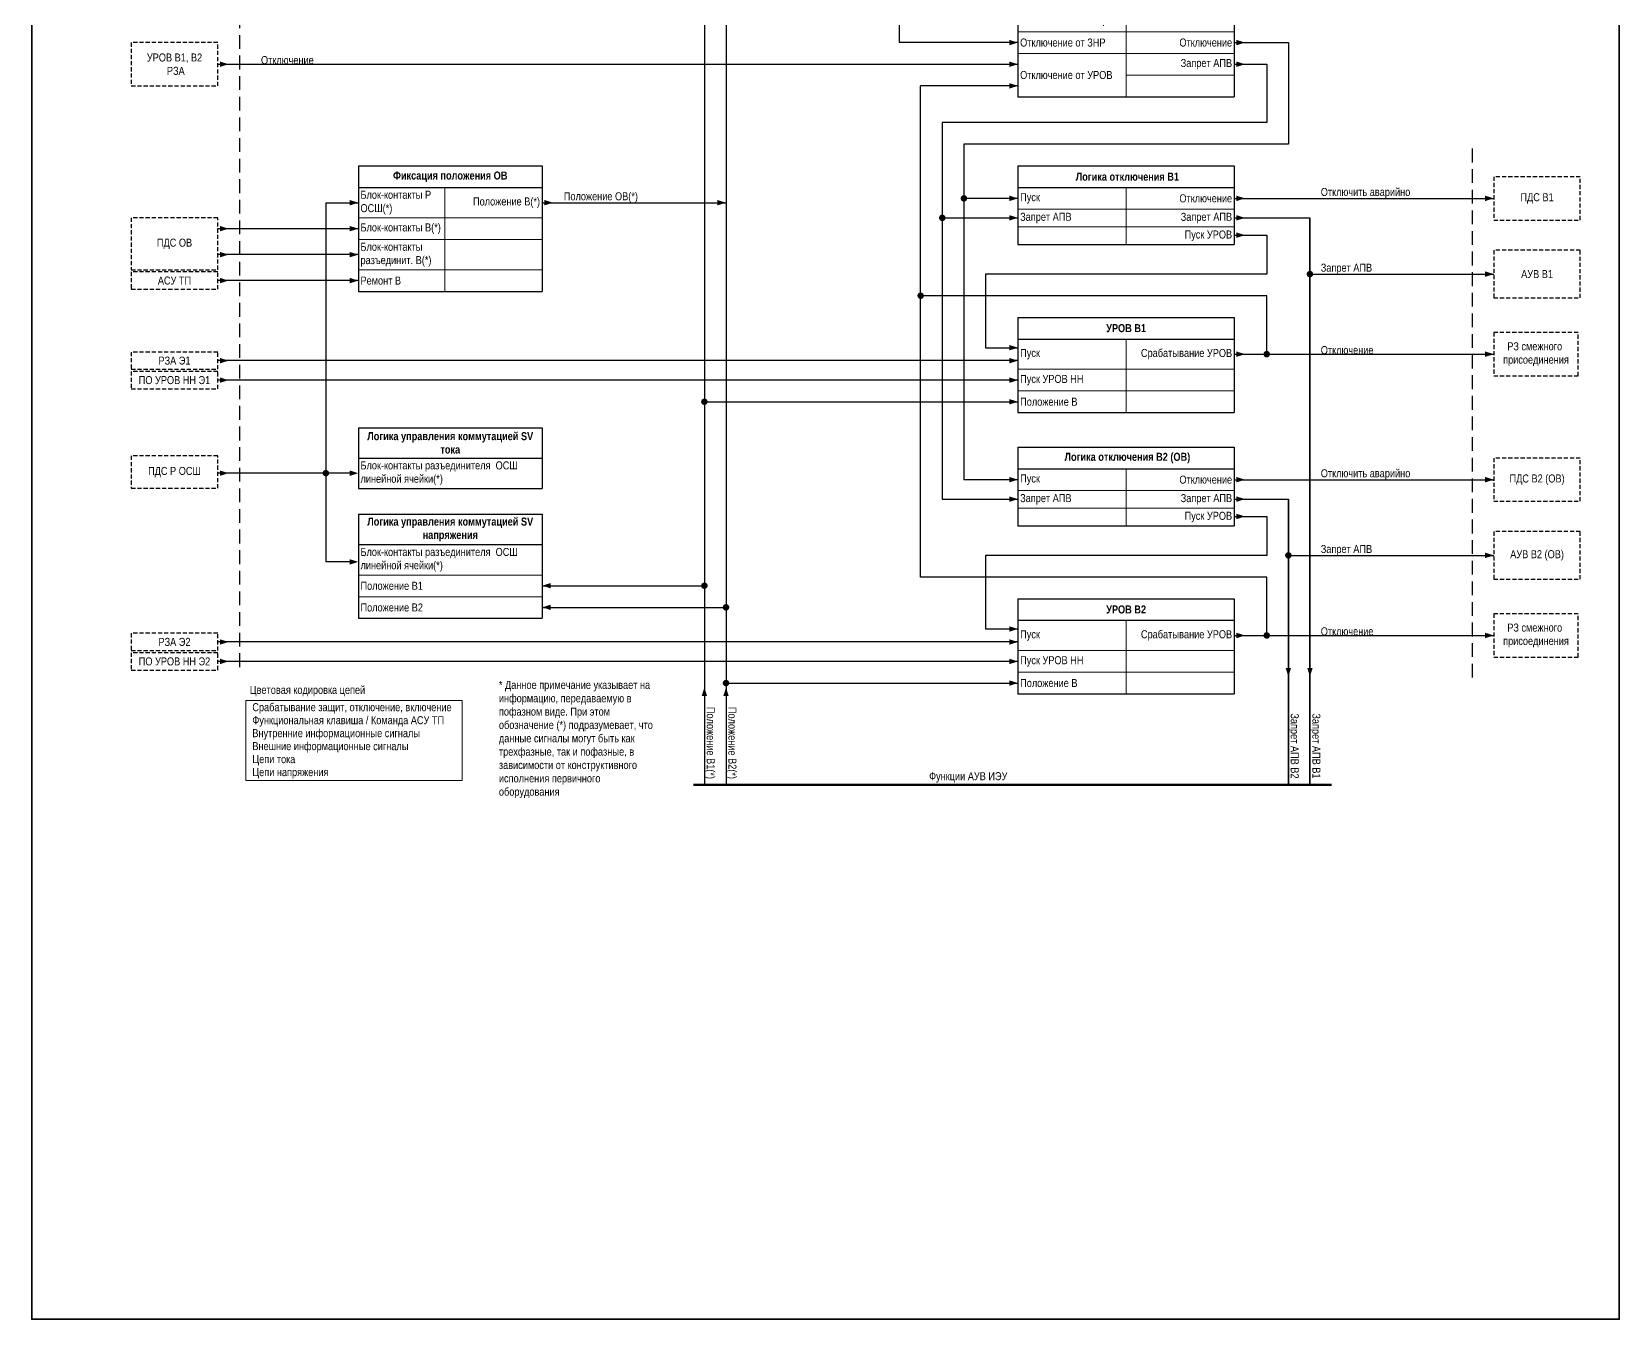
# Model space of a CAD drawing. Header units: millimetres. Extents: x -14593 to 14732, y -17400 to 5232.
# Drawn here: x 1999 to 2733, y -7016 to -6421 of the extents above; entities that cross this region are included whole.
import ezdxf
from ezdxf.enums import TextEntityAlignment as Align

# ---------------------------------------------------------------- set-up
doc = ezdxf.new("R2010")
doc.units = ezdxf.units.MM
doc.linetypes.add('штриховая2', pattern=[9.525, 6.35, -3.175])
for name, color, linetype, lineweight in [('Основная', 7, 'Continuous', 30), ('Отключение_включение', 1, 'Continuous', 30), ('Тонкая', 7, 'Continuous', 18), ('Цепи внешние', 84, 'Continuous', 30), ('Цепи внутренние', 5, 'Continuous', 30), ('Цепи ТН', 200, 'Continuous', 30), ('Цепи ТТ', 23, 'Continuous', 30), ('Цепь - ФК и АСУ', 132, 'Continuous', 30)]:
    doc.layers.add(name, color=color, linetype=linetype, lineweight=lineweight)
doc.layers.add('Рамка', color=8, linetype='Continuous', lineweight=35, plot=False)
doc.styles.add('Narrow', font='ARIALN.TTF')
doc.styles.add('Табл дан', font='ARIALN.TTF')
doc.styles.add('Табл загол', font='ARIALNB.TTF')

# ---------------------------------------------------------------- blocks, each defined once
blk = doc.blocks.new('*T367')
at = {"layer": 'Основная', "color": 0, "linetype": 'ByBlock', "lineweight": -2, "transparency": 16777216}
for p, q in [((0, 0), (100, 0)), ((0, 0), (0, -10)), ((100, 0), (100, -10))]:
    blk.add_line(p, q, dxfattribs=at)
at = {"layer": 'Основная', "color": 0, "linetype": 'ByBlock', "lineweight": 30, "transparency": 16777216}
for p, q in [((0, -10), (100, -10)), ((0, -10), (0, -70)), ((100, -10), (100, -70)), ((0, -70), (100, -70))]:
    blk.add_line(p, q, dxfattribs=at)
at = {"layer": 'Основная', "color": 0, "linetype": 'ByBlock', "lineweight": 18, "transparency": 16777216}
for p, q in [((50, -10), (50, -70)), ((0, -20), (100, -20)), ((0, -30), (100, -30)), ((0, -40), (100, -40)), ((0, -50), (100, -50)), ((50, -60), (100, -60))]:
    blk.add_line(p, q, dxfattribs=at)
at = {"layer": 'Основная', "color": 0, "transparency": 16777216, "char_height": 3.7}
for s, insert, width, attachment_point, style in [('{\\C256;Логика отключения}', (50, -5), 97, 5, 'Табл загол'), ('Пуск ТУ ОТФ', (99, -15), 48, 6, 'Табл дан'), ('Телеотключение', (1, -25), 48, 4, 'Табл дан'), ('Пуск ТО', (99, -25), 48, 6, 'Табл дан'), ('{\\C256;Отключение от защит}', (1, -35), 48, 4, 'Табл дан'), ('Останов ВЧ', (99, -35), 48, 6, 'Табл дан'), ('Отключение от ЗНР', (1, -45), 48, 4, 'Табл дан'), ('Отключение', (99, -45), 48, 6, 'Табл дан'), ('Отключение от УРОВ', (1, -60), 48, 4, 'Табл дан'), ('Запрет АПВ', (99, -55), 48, 6, 'Табл дан')]:
    blk.add_mtext(s, dxfattribs=dict(at, insert=insert, width=width, attachment_point=attachment_point, style=style))
blk = doc.blocks.new('Point')
at = {"layer": 'Основная', "color": 0, "const_width": 1.5}
blk.add_lwpolyline([(-0.75, 0, 1), (0.75, 0, 1)], format="xyb", close=True, dxfattribs=at)
blk = doc.blocks.new('*T369')
at = {"layer": 'Основная', "color": 0, "linetype": 'ByBlock', "lineweight": -2, "transparency": 16777216}
for p, q in [((0, 0), (100, 0)), ((0, 0), (0, -10)), ((100, 0), (100, -10))]:
    blk.add_line(p, q, dxfattribs=at)
at = {"layer": 'Основная', "color": 0, "linetype": 'ByBlock', "lineweight": 30, "transparency": 16777216}
for p, q in [((0, -10), (100, -10)), ((0, -10), (0, -44)), ((100, -10), (100, -44)), ((0, -44), (100, -44))]:
    blk.add_line(p, q, dxfattribs=at)
at = {"layer": 'Основная', "color": 0, "linetype": 'ByBlock', "lineweight": 18, "transparency": 16777216}
for p, q in [((50, -10), (50, -44)), ((0, -24), (100, -24)), ((0, -34), (100, -34))]:
    blk.add_line(p, q, dxfattribs=at)
at = {"layer": 'Основная', "color": 0, "transparency": 16777216, "char_height": 3.7}
for s, insert, width, attachment_point, style in [('{\\C256;УРОВ В1}', (50, -5), 97, 5, 'Табл загол'), ('{\\C256;Пуск}', (1, -17), 48, 4, 'Табл дан'), ('Срабатывание УРОВ', (99, -17), 48, 6, 'Табл дан'), ('Пуск УРОВ НН', (1, -29), 48, 4, 'Табл дан'), ('Положение В', (1, -39), 48, 4, 'Табл дан')]:
    blk.add_mtext(s, dxfattribs=dict(at, insert=insert, width=width, attachment_point=attachment_point, style=style))
blk = doc.blocks.new('*T370')
at = {"layer": 'Основная', "color": 0, "linetype": 'ByBlock', "lineweight": -2, "transparency": 16777216}
for p, q in [((0, 0), (100, 0)), ((0, 0), (0, -10)), ((100, 0), (100, -10))]:
    blk.add_line(p, q, dxfattribs=at)
at = {"layer": 'Основная', "color": 0, "linetype": 'ByBlock', "lineweight": 30, "transparency": 16777216}
for p, q in [((0, -10), (100, -10)), ((0, -10), (0, -36.33)), ((100, -10), (100, -36.33)), ((0, -36.33), (100, -36.33))]:
    blk.add_line(p, q, dxfattribs=at)
at = {"layer": 'Основная', "color": 0, "linetype": 'ByBlock', "lineweight": 18, "transparency": 16777216}
for p, q in [((50, -10), (50, -36.33)), ((0, -20), (100, -20)), ((0, -28.17), (100, -28.17))]:
    blk.add_line(p, q, dxfattribs=at)
at = {"layer": 'Основная', "color": 0, "transparency": 16777216, "char_height": 3.7}
for s, insert, width, attachment_point, style in [('{\\C256; Логика отключения В1}', (50, -5), 97, 5, 'Табл загол'), ('Пуск', (1, -15), 48, 4, 'Табл дан'), ('Отключение', (99, -15), 48, 6, 'Табл дан'), ('Запрет АПВ', (1, -24.08), 48, 4, 'Табл дан'), ('Запрет АПВ', (99, -24.08), 48, 6, 'Табл дан'), ('Пуск УРОВ', (99, -32.25), 48, 6, 'Табл дан')]:
    blk.add_mtext(s, dxfattribs=dict(at, insert=insert, width=width, attachment_point=attachment_point, style=style))
blk = doc.blocks.new('*T371')
at = {"layer": 'Основная', "color": 0, "linetype": 'ByBlock', "lineweight": -2, "transparency": 16777216}
for p, q in [((0, 0), (100, 0)), ((0, 0), (0, -10)), ((100, 0), (100, -10))]:
    blk.add_line(p, q, dxfattribs=at)
at = {"layer": 'Основная', "color": 0, "linetype": 'ByBlock', "lineweight": 30, "transparency": 16777216}
for p, q in [((0, -10), (100, -10)), ((0, -10), (0, -36.33)), ((100, -10), (100, -36.33)), ((0, -36.33), (100, -36.33))]:
    blk.add_line(p, q, dxfattribs=at)
at = {"layer": 'Основная', "color": 0, "linetype": 'ByBlock', "lineweight": 18, "transparency": 16777216}
for p, q in [((50, -10), (50, -36.33)), ((0, -20), (100, -20)), ((0, -28.17), (100, -28.17))]:
    blk.add_line(p, q, dxfattribs=at)
at = {"layer": 'Основная', "color": 0, "transparency": 16777216, "char_height": 3.7}
for s, insert, width, attachment_point, style in [('{\\C256; Логика отключения В2 (ОВ)}', (50, -5), 97, 5, 'Табл загол'), ('Пуск', (1, -15), 48, 4, 'Табл дан'), ('Отключение', (99, -15), 48, 6, 'Табл дан'), ('Запрет АПВ', (1, -24.08), 48, 4, 'Табл дан'), ('Запрет АПВ', (99, -24.08), 48, 6, 'Табл дан'), ('Пуск УРОВ', (99, -32.25), 48, 6, 'Табл дан')]:
    blk.add_mtext(s, dxfattribs=dict(at, insert=insert, width=width, attachment_point=attachment_point, style=style))
blk = doc.blocks.new('*T376')
at = {"layer": 'Основная', "color": 0, "linetype": 'ByBlock', "lineweight": -2, "transparency": 16777216}
for p, q in [((0, 0), (100, 0)), ((0, 0), (0, -10)), ((100, 0), (100, -10))]:
    blk.add_line(p, q, dxfattribs=at)
at = {"layer": 'Основная', "color": 0, "linetype": 'ByBlock', "lineweight": 30, "transparency": 16777216}
for p, q in [((0, -10), (100, -10)), ((0, -10), (0, -44)), ((100, -10), (100, -44)), ((0, -44), (100, -44))]:
    blk.add_line(p, q, dxfattribs=at)
at = {"layer": 'Основная', "color": 0, "linetype": 'ByBlock', "lineweight": 18, "transparency": 16777216}
for p, q in [((50, -10), (50, -44)), ((0, -24), (100, -24)), ((0, -34), (100, -34))]:
    blk.add_line(p, q, dxfattribs=at)
at = {"layer": 'Основная', "color": 0, "transparency": 16777216, "char_height": 3.7}
for s, insert, width, attachment_point, style in [('{\\C256;УРОВ В2}', (50, -5), 97, 5, 'Табл загол'), ('{\\C256;Пуск}', (1, -17), 48, 4, 'Табл дан'), ('Срабатывание УРОВ', (99, -17), 48, 6, 'Табл дан'), ('Пуск УРОВ НН', (1, -29), 48, 4, 'Табл дан'), ('Положение В', (1, -39), 48, 4, 'Табл дан')]:
    blk.add_mtext(s, dxfattribs=dict(at, insert=insert, width=width, attachment_point=attachment_point, style=style))
blk = doc.blocks.new('*T377')
at = {"layer": 'Основная', "color": 0, "linetype": 'ByBlock', "lineweight": -2, "transparency": 16777216}
for p, q in [((0, 0), (85, 0)), ((0, 0), (0, -14)), ((85, 0), (85, -14))]:
    blk.add_line(p, q, dxfattribs=at)
at = {"layer": 'Основная', "color": 0, "linetype": 'ByBlock', "lineweight": 30, "transparency": 16777216}
for p, q in [((0, -14), (85, -14)), ((0, -14), (0, -28.08)), ((85, -14), (85, -28.08)), ((0, -28.08), (85, -28.08))]:
    blk.add_line(p, q, dxfattribs=at)
at = {"layer": 'Основная', "color": 0, "transparency": 16777216, "char_height": 3.7}
for s, insert, width, attachment_point, style in [('Логика управления коммутацией SV тока', (42.5, -7), 82, 5, 'Табл загол'), ('Блок-контакты разъединителя  ОСШ линейной ячейки(*)', (1, -21.04), 83, 4, 'Табл дан')]:
    blk.add_mtext(s, dxfattribs=dict(at, insert=insert, width=width, attachment_point=attachment_point, style=style))
blk = doc.blocks.new('*T378')
at = {"layer": 'Основная', "color": 0, "linetype": 'ByBlock', "lineweight": -2, "transparency": 16777216}
for p, q in [((0, 0), (85, 0)), ((0, 0), (0, -14)), ((85, 0), (85, -14))]:
    blk.add_line(p, q, dxfattribs=at)
at = {"layer": 'Основная', "color": 0, "linetype": 'ByBlock', "lineweight": 30, "transparency": 16777216}
for p, q in [((0, -14), (85, -14)), ((0, -14), (0, -48.08)), ((85, -14), (85, -48.08)), ((0, -48.08), (85, -48.08))]:
    blk.add_line(p, q, dxfattribs=at)
at = {"layer": 'Основная', "color": 0, "linetype": 'ByBlock', "lineweight": 18, "transparency": 16777216}
for p, q in [((0, -28.08), (85, -28.08)), ((0, -38.08), (85, -38.08))]:
    blk.add_line(p, q, dxfattribs=at)
at = {"layer": 'Основная', "color": 0, "transparency": 16777216, "char_height": 3.7}
for s, insert, width, attachment_point, style in [('Логика управления коммутацией SV напряжения', (42.5, -7), 82, 5, 'Табл загол'), ('Блок-контакты разъединителя  ОСШ линейной ячейки(*)', (1, -21.04), 83, 4, 'Табл дан'), ('\\A1;Положение В1', (1, -33.08), 83, 4, 'Табл дан'), ('\\A1;Положение В2', (1, -43.08), 83, 4, 'Табл дан')]:
    blk.add_mtext(s, dxfattribs=dict(at, insert=insert, width=width, attachment_point=attachment_point, style=style))
blk = doc.blocks.new('*T379')
at = {"layer": 'Основная', "color": 0, "linetype": 'ByBlock', "lineweight": -2, "transparency": 16777216}
for p, q in [((0, 0), (85, 0)), ((0, 0), (0, -10)), ((85, 0), (85, -10))]:
    blk.add_line(p, q, dxfattribs=at)
at = {"layer": 'Основная', "color": 0, "linetype": 'ByBlock', "lineweight": 30, "transparency": 16777216}
for p, q in [((0, -10), (85, -10)), ((0, -10), (0, -58.04)), ((85, -10), (85, -58.04)), ((0, -58.04), (85, -58.04))]:
    blk.add_line(p, q, dxfattribs=at)
at = {"layer": 'Основная', "color": 0, "linetype": 'ByBlock', "lineweight": 18, "transparency": 16777216}
for p, q in [((40, -10), (40, -58.04)), ((0, -24.02), (85, -24.02)), ((0, -34.02), (85, -34.02)), ((0, -48.04), (85, -48.04))]:
    blk.add_line(p, q, dxfattribs=at)
at = {"layer": 'Основная', "color": 0, "transparency": 16777216, "char_height": 3.7}
for s, insert, width, attachment_point, style in [('Фиксация положения ОВ', (42.5, -5), 82, 5, 'Табл загол'), ('Блок-контакты Р  ОСШ(*)', (1, -17.01), 38, 4, 'Табл дан'), ('\\A1;Положение В(*)', (84, -17.01), 43, 6, 'Табл дан'), ('Блок-контакты В(*)', (1, -29.02), 38, 4, 'Табл дан'), ('Блок-контакты разъединит. В(*)', (1, -41.03), 38, 4, 'Табл дан'), ('Ремонт В', (1, -53.04), 38, 4, 'Табл дан')]:
    blk.add_mtext(s, dxfattribs=dict(at, insert=insert, width=width, attachment_point=attachment_point, style=style))

msp = doc.modelspace()

# ---------------------------------------------------------------- linework, layer by layer
at = {"layer": 'Отключение_включение'}
for points in [[(2400, -6356), (2400, -6426)], [(2580, -6426), (2580, -6473)], [(2085, -6436), (2455, -6436)], [(2455, -6446), (2410, -6446)], [(2410, -6673), (2410, -6446)], [(2580, -6473), (2430, -6473)], [(2430, -6473), (2430, -6498)], [(2455, -6498), (2430, -6498)], [(2430, -6498), (2430, -6628)], [(2555, -6498), (2675, -6498)], [(2570, -6543), (2410, -6543)], [(2570, -6570), (2570, -6543)], [(2455, -6628), (2430, -6628)], [(2555, -6628), (2675, -6628)], [(2570, -6673), (2410, -6673)], [(2570, -6700), (2570, -6673)]]:
    msp.add_lwpolyline(points, dxfattribs=at)
at = {"layer": 'Отключение_включение', "ltscale": 0.3}
for points in [[(2455, -6426), (2400, -6426)], [(2555, -6426), (2580, -6426)], [(2555, -6570), (2675, -6570)], [(2555, -6700), (2675, -6700)]]:
    msp.add_lwpolyline(points, dxfattribs=at)
for points in [[(2455, -6426, 0, 2.5, 0), (2451, -6426, 0, 0, 0)], [(2560, -6426, 0, 2.5, 0), (2556, -6426, 0, 0, 0)], [(2090, -6436, 0, 2.5, 0), (2086, -6436, 0, 0, 0)], [(2455, -6436, 0, 2.5, 0), (2451, -6436, 0, 0, 0)], [(2455, -6446, 0, 2.5, 0), (2451, -6446, 0, 0, 0)], [(2455, -6498, 0, 2.5, 0), (2451, -6498, 0, 0, 0)], [(2560, -6498, 0, 2.5, 0), (2556, -6498, 0, 0, 0)], [(2675, -6498, 0, 2.5, 0), (2671, -6498, 0, 0, 0)], [(2560, -6570, 0, 2.5, 0), (2556, -6570, 0, 0, 0)], [(2675, -6570, 0, 2.5, 0), (2671, -6570, 0, 0, 0)], [(2455, -6628, 0, 2.5, 0), (2451, -6628, 0, 0, 0)], [(2560, -6628, 0, 2.5, 0), (2556, -6628, 0, 0, 0)], [(2675, -6628, 0, 2.5, 0), (2671, -6628, 0, 0, 0)], [(2560, -6700, 0, 2.5, 0), (2556, -6700, 0, 0, 0)], [(2675, -6700, 0, 2.5, 0), (2671, -6700, 0, 0, 0)]]:
    msp.add_lwpolyline(points, format="xyseb", dxfattribs=at)
at = {"layer": 'Рамка', "color": 1}
msp.add_lwpolyline([(1999, -5719), (2733, -5719), (2733, -7016), (1999, -7016)], close=True, dxfattribs=at)
at = {"layer": 'Тонкая', "ltscale": 0.3}
msp.add_lwpolyline([(2098, -6730), (2198, -6730), (2198, -6767), (2098, -6767)], close=True, dxfattribs=at)
at = {"layer": 'Цепи внешние', "linetype": 'штриховая2', "ltscale": 0.3}
for points in [[(2085, -6426), (2045, -6426), (2045, -6446), (2085, -6446)], [(2715, -6488), (2675, -6488), (2675, -6508), (2715, -6508)], [(2085, -6507), (2045, -6507), (2045, -6531), (2085, -6531)], [(2715, -6522), (2675, -6522), (2675, -6544), (2715, -6544)], [(2085, -6532), (2045, -6532), (2045, -6540), (2085, -6540)], [(2714, -6560), (2675, -6560), (2675, -6580), (2714, -6580)], [(2085, -6569), (2045, -6569), (2045, -6577), (2085, -6577)], [(2085, -6578), (2045, -6578), (2045, -6586), (2085, -6586)], [(2085, -6617), (2045, -6617), (2045, -6632), (2085, -6632)], [(2715, -6618), (2675, -6618), (2675, -6638), (2715, -6638)], [(2715, -6652), (2675, -6652), (2675, -6674), (2715, -6674)], [(2714, -6690), (2675, -6690), (2675, -6710), (2714, -6710)], [(2085, -6699), (2045, -6699), (2045, -6707), (2085, -6707)], [(2085, -6708), (2045, -6708), (2045, -6716), (2085, -6716)]]:
    msp.add_lwpolyline(points, close=True, dxfattribs=at)
at = {"layer": 'Цепи внешние'}
for points in [[(2135, -6500), (2135, -6666)], [(2135, -6500), (2150, -6500)], [(2150, -6512), (2085, -6512)], [(2150, -6524), (2085, -6524)], [(2150, -6536), (2085, -6536)], [(2455, -6573), (2085, -6573)], [(2455, -6582), (2085, -6582)], [(2148, -6625), (2085, -6625)], [(2148, -6666), (2135, -6666)], [(2455, -6703), (2085, -6703)], [(2455, -6712), (2085, -6712)]]:
    msp.add_lwpolyline(points, dxfattribs=at)
at = {"layer": 'Цепи внешние', "ltscale": 0.3}
for points in [[(2150, -6500, 0, 2.5, 0), (2146, -6500, 0, 0, 0)], [(2090, -6512, 0, 2.5, 0), (2086, -6512, 0, 0, 0)], [(2150, -6512, 0, 2.5, 0), (2146, -6512, 0, 0, 0)], [(2090, -6524, 0, 2.5, 0), (2086, -6524, 0, 0, 0)], [(2150, -6524, 0, 2.5, 0), (2146, -6524, 0, 0, 0)], [(2675, -6533, 0, 2.5, 0), (2671, -6533, 0, 0, 0)], [(2090, -6536, 0, 2.5, 0), (2086, -6536, 0, 0, 0)], [(2150, -6536, 0, 2.5, 0), (2146, -6536, 0, 0, 0)], [(2090, -6573, 0, 2.5, 0), (2086, -6573, 0, 0, 0)], [(2455, -6573, 0, 2.5, 0), (2451, -6573, 0, 0, 0)], [(2090, -6582, 0, 2.5, 0), (2086, -6582, 0, 0, 0)], [(2455, -6582, 0, 2.5, 0), (2451, -6582, 0, 0, 0)], [(2090, -6625, 0, 2.5, 0), (2086, -6625, 0, 0, 0)], [(2150, -6625, 0, 2.5, 0), (2146, -6625, 0, 0, 0)], [(2675, -6663, 0, 2.5, 0), (2671, -6663, 0, 0, 0)], [(2150, -6666, 0, 2.5, 0), (2146, -6666, 0, 0, 0)], [(2090, -6703, 0, 2.5, 0), (2086, -6703, 0, 0, 0)], [(2455, -6703, 0, 2.5, 0), (2451, -6703, 0, 0, 0)], [(2090, -6712, 0, 2.5, 0), (2086, -6712, 0, 0, 0)], [(2455, -6712, 0, 2.5, 0), (2451, -6712, 0, 0, 0)]]:
    msp.add_lwpolyline(points, format="xyseb", dxfattribs=at)
for points in [[(2590, -6533), (2675, -6533)], [(2580, -6663), (2675, -6663)]]:
    msp.add_lwpolyline(points, dxfattribs=at)
at = {"layer": 'Цепи внутренние', "linetype": 'штриховая2'}
for points in [[(2095, -5851), (2095, -6716)], [(2665, -6475), (2665, -6722)]]:
    msp.add_lwpolyline(points, dxfattribs=at)
at = {"layer": 'Цепи внутренние', "ltscale": 0.3}
for points in [[(2320, -6395), (2320, -6769)], [(2310, -6405), (2310, -6769)]]:
    msp.add_lwpolyline(points, dxfattribs=at)
for points in [[(2560, -6436, 0, 2.5, 0), (2556, -6436, 0, 0, 0)], [(2240, -6500, 0, 2.5, 0), (2236, -6500, 0, 0, 0)], [(2320, -6500, 0, 2.5, 0), (2316, -6500, 0, 0, 0)], [(2455, -6507, 0, 2.5, 0), (2451, -6507, 0, 0, 0)], [(2560, -6507, 0, 2.5, 0), (2556, -6507, 0, 0, 0)], [(2560, -6515, 0, 2.5, 0), (2556, -6515, 0, 0, 0)], [(2455, -6567, 0, 2.5, 0), (2451, -6567, 0, 0, 0)], [(2455, -6592, 0, 2.5, 0), (2451, -6592, 0, 0, 0)], [(2455, -6637, 0, 2.5, 0), (2451, -6637, 0, 0, 0)], [(2560, -6637, 0, 2.5, 0), (2556, -6637, 0, 0, 0)], [(2560, -6645, 0, 2.5, 0), (2556, -6645, 0, 0, 0)], [(2235, -6677, 0, 2.5, 0), (2239, -6677, 0, 0, 0)], [(2235, -6687, 0, 2.5, 0), (2239, -6687, 0, 0, 0)], [(2455, -6697, 0, 2.5, 0), (2451, -6697, 0, 0, 0)], [(2580, -6719, 0, 2.5, 0), (2580, -6715, 0, 0, 0)], [(2590, -6719, 0, 2.5, 0), (2590, -6715, 0, 0, 0)], [(2310, -6724, 0, 2.5, 0), (2310, -6728, 0, 0, 0)], [(2320, -6724, 0, 2.5, 0), (2320, -6728, 0, 0, 0)], [(2455, -6722, 0, 2.5, 0), (2451, -6722, 0, 0, 0)]]:
    msp.add_lwpolyline(points, format="xyseb", dxfattribs=at)
at = {"layer": 'Цепи внутренние'}
for points in [[(2555, -6436), (2570, -6436)], [(2570, -6436), (2570, -6463)], [(2570, -6463), (2420, -6463)], [(2420, -6463), (2420, -6507)], [(2235, -6500), (2320, -6500)], [(2420, -6507), (2455, -6507)], [(2420, -6507), (2420, -6637)], [(2555, -6507), (2590, -6507)], [(2590, -6507), (2590, -6769)], [(2590, -6769), (2590, -6507)], [(2555, -6515), (2570, -6515)], [(2570, -6515), (2570, -6533)], [(2570, -6533), (2440, -6533)], [(2440, -6533), (2440, -6567)], [(2440, -6567), (2455, -6567)], [(2310, -6592), (2455, -6592)], [(2420, -6637), (2455, -6637)], [(2555, -6637), (2580, -6637)], [(2580, -6637), (2580, -6769)], [(2580, -6769), (2580, -6637)], [(2555, -6645), (2570, -6645)], [(2570, -6645), (2570, -6663)], [(2570, -6663), (2440, -6663)], [(2440, -6663), (2440, -6697)], [(2235, -6677), (2310, -6677)], [(2235, -6687), (2320, -6687)], [(2440, -6697), (2455, -6697)], [(2320, -6722), (2350, -6722), (2350, -6722)], [(2350, -6722), (2455, -6722)]]:
    msp.add_lwpolyline(points, dxfattribs=at)
at = {"layer": 'Цепи внутренние', "lineweight": 60}
msp.add_lwpolyline([(2305, -6769), (2600, -6769)], dxfattribs=at)

# ---------------------------------------------------------------- block references
for name, p in [('*T367', (2455, -6381)), ('*T379', (2150, -6482.97)), ('*T370', (2455, -6483)), ('*T369', (2455, -6553)), ('*T377', (2150, -6604)), ('*T371', (2455, -6613)), ('*T378', (2150, -6644)), ('*T376', (2455, -6683))]:
    msp.add_blockref(name, p)
at = {"layer": 'Отключение_включение'}
for p in [(2430, -6498), (2410, -6543), (2570, -6570), (2570, -6700)]:
    msp.add_blockref('Point', p, dxfattribs=at)
at = {"layer": 'Цепи внешние'}
for p in [(2590, -6533), (2135, -6625), (2580, -6663)]:
    msp.add_blockref('Point', p, dxfattribs=at)
at = {"layer": 'Цепи внутренние'}
for p in [(2420, -6507), (2310, -6592), (2310, -6677), (2320, -6687), (2320, -6722)]:
    msp.add_blockref('Point', p, dxfattribs=at)

# ---------------------------------------------------------------- texts
at = {"layer": 'Основная', "style": 'Narrow'}
msp.add_text('Цветовая кодировка цепей', height=3.7, dxfattribs=at).set_placement((2126.5, -6727), align=Align.CENTER)
at = {"layer": 'Основная', "char_height": 3.7, "style": 'Narrow'}
for s, insert, width, attachment_point in [('УРОВ В1, В2\\P РЗА', (2065, -6436), 40, 5), ('Отключение', (2105, -6436), 65, 7), ('Положение ОВ(*)', (2245, -6500), 65, 7), ('Отключить аварийно', (2595, -6498), 114, 7), ('ПДС В1', (2695, -6498), 40, 5), ('ПДС ОВ', (2065, -6519), 40, 5), ('Запрет АПВ', (2595, -6533), 54, 7), ('АУВ В1', (2695, -6533), 40, 5), ('АСУ ТП', (2065, -6536), 40, 5), ('Отключение', (2595, -6570), 95, 7), ('РЗ смежного  присоединения ', (2694.5, -6570), 39, 5), ('РЗА Э1', (2065, -6573), 40, 5), ('ПО УРОВ НН Э1', (2065, -6582), 40, 5), ('ПДС Р ОСШ', (2065, -6624.5), 40, 5), ('Отключить аварийно', (2595, -6628), 114, 7), ('ПДС В2 (ОВ)', (2695, -6628), 40, 5), ('Запрет АПВ', (2595, -6663), 54, 7), ('АУВ В2 (ОВ)', (2695, -6663), 40, 5), ('РЗА Э2', (2065, -6703), 40, 5), ('Отключение', (2595, -6700), 95, 7), ('РЗ смежного  присоединения ', (2694.5, -6700), 39, 5), ('ПО УРОВ НН Э2', (2065, -6712), 40, 5), ('* Данное примечание указывает на информацию, передаваемую в пофазном виде. При этом обозначение (*) подразумевает, что данные сигналы могут быть как трехфазные, так и пофазные, в зависимости от конструктивного исполнения первичного оборудования', (2215, -6721), 75.9096, 1), ('Функции АУВ ИЭУ', (2432, -6768), 55, 8)]:
    msp.add_mtext(s, dxfattribs=dict(at, insert=insert, width=width, attachment_point=attachment_point))
at = {"layer": 'Основная', "char_height": 3.7, "width": 65, "attachment_point": 7, "rotation": 270, "style": 'Narrow'}
for s, insert in [('Положение В1(*)', (2310, -6733)), ('Положение В2(*)', (2320, -6733)), ('Запрет АПВ В2', (2580, -6736)), ('Запрет АПВ В1', (2590, -6736))]:
    msp.add_mtext(s, dxfattribs=dict(at, insert=insert))
at = {"layer": 'Отключение_включение', "style": 'Narrow'}
msp.add_text('Срабатывание защит, отключение, включение', height=3.7, dxfattribs=at).set_placement((2101, -6735))
at = {"layer": 'Цепи внешние', "style": 'Narrow'}
msp.add_text('Внешние информационные сигналы', height=3.7, dxfattribs=at).set_placement((2101, -6753))
at = {"layer": 'Цепи внутренние', "style": 'Narrow'}
msp.add_text('Внутренние информационные сигналы', height=3.7, dxfattribs=at).set_placement((2101, -6747))
at = {"layer": 'Цепи ТН', "style": 'Narrow'}
msp.add_text('Цепи напряжения', height=3.7, dxfattribs=at).set_placement((2101, -6765))
at = {"layer": 'Цепи ТТ', "style": 'Narrow'}
msp.add_text('Цепи тока', height=3.7, dxfattribs=at).set_placement((2101, -6759))
at = {"layer": 'Цепь - ФК и АСУ', "style": 'Narrow'}
msp.add_text('Функциональная клавиша / Команда АСУ ТП', height=3.7, dxfattribs=at).set_placement((2101, -6741))

doc.saveas('drawing.dxf')
